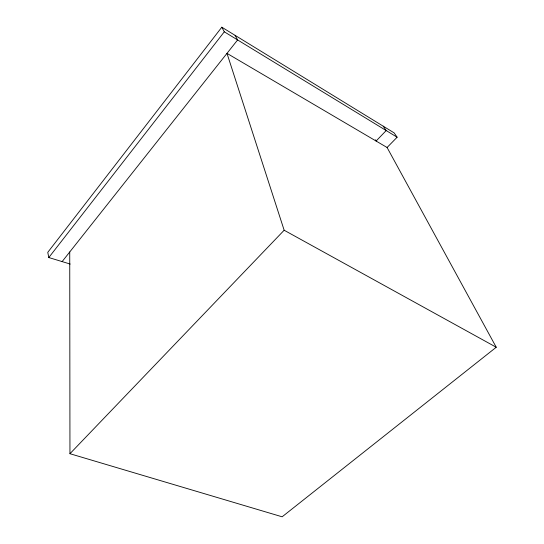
<?xml version="1.0" encoding="UTF-8"?>
<svg xmlns="http://www.w3.org/2000/svg" width="544" height="544" viewBox="0 0 544 544"><rect width="100%" height="100%" fill="white"/><g stroke="black" fill="none" stroke-linecap="round" stroke-linejoin="round"><path stroke-width="0.82" d="M69.734 251.981L69.952 453.71L282.139 516.8L496.237 347.249L387.083 147.499L397.127 137.224L394.128 132.879L221.809 27.2L47.763 252.348L48.804 257.543L70.217 264.058M48.804 257.543L224.291 31.81L221.809 27.2M62.125 261.596L237.612 39.936L235.076 35.333M69.952 453.71L284.152 230.234L226.984 53.36L387.083 147.499M284.152 230.234L496.237 347.249M224.291 31.81L397.127 137.224M383.214 126.181L386.192 130.553L376.094 141.039L375.265 139.781"/></g></svg>
